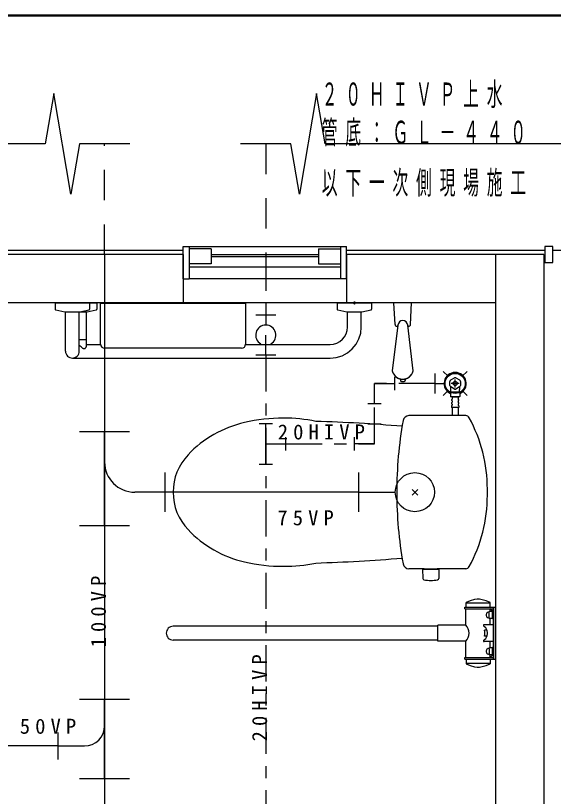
# Model space of a CAD drawing. Units: millimetres, scale not verified. Extents: x -11550 to 6, y -53460 to 8010.
# Drawn here: x -5146 to -3812, y -47388 to -45450 of the extents above; entities that cross this region are included whole.
import ezdxf

# ---------------------------------------------------------------- set-up
doc = ezdxf.new("R2010")
doc.units = ezdxf.units.MM
doc.header["$LTSCALE"] = 30
doc.linetypes.add('USER1', pattern=[4.5, 2.5, -2])
doc.linetypes.add('USER2', pattern=[6, 3, -1, 1, -1])
doc.layers.add('layer1', color=4, linetype='Continuous', lineweight=25)
doc.styles.add('ＭＳ ゴシック', font='')
doc.styles.get('ＭＳ ゴシック').set_extended_font_data('MS Gothic')

msp = doc.modelspace()

# ---------------------------------------------------------------- linework, layer by layer
at = {"layer": 'layer1', "color": 7, "lineweight": 50}
msp.add_line((0, -45450), (-11550, -45450), dxfattribs=at)
at = {"layer": 'layer1'}
for p, q in [((-5051.79, -45643.25), (-5073.04, -45768.25)), ((-5009.29, -45893.25), (-5051.79, -45643.25)), ((-4399.29, -45643.25), (-4441.79, -45893.25)), ((-4378.04, -45768.25), (-4399.29, -45643.25)), ((-5073.04, -45768.25), (-5667, -45768.25)), ((-4988.04, -45768.25), (-5009.29, -45893.25)), ((-4863.04, -45768.25), (-4988.04, -45768.25)), ((-4463.04, -45768.25), (-4588.04, -45768.25)), ((-4441.79, -45893.25), (-4463.04, -45768.25)), ((-3784.08, -45768.25), (-4378.04, -45768.25)), ((-4730.54, -46033.25), (-5295.54, -46033.25)), ((-4730.54, -46103.25), (-4730.54, -46023.25)), ((-4730.54, -46023.25), (-4716.04, -46023.25)), ((-4716.04, -46023.25), (-4340.04, -46023.25)), ((-4716.04, -46023.25), (-4716.04, -46103.25)), ((-4661.04, -46029.35), (-4716.04, -46029.35)), ((-4661.04, -46029.35), (-4661.04, -46066.25)), ((-4395.04, -46029.35), (-4395.04, -46066.25)), ((-4395.04, -46029.35), (-4340.04, -46029.35)), ((-4340.04, -46023.25), (-4325.54, -46023.25)), ((-4340.04, -46023.25), (-4340.04, -46103.25)), ((-4325.54, -46103.25), (-4325.54, -46023.25)), ((-3833.04, -46033.25), (-4325.54, -46033.25)), ((-3833.04, -46023.25), (-3833.04, -46063.25)), ((-3813.04, -46023.25), (-3833.04, -46023.25)), ((-3813.04, -46063.25), (-3813.04, -46023.25)), ((-3320.54, -46033.25), (-3813.04, -46033.25)), ((-4730.54, -46043.25), (-5295.54, -46043.25)), ((-4730.54, -46043.25), (-4730.54, -46163.25)), ((-4661.04, -46043.26), (-4395.04, -46043.26)), ((-4661.04, -46048.26), (-4395.04, -46048.26)), ((-4325.54, -46043.25), (-4325.54, -46163.25)), ((-3835.54, -46043.25), (-4325.54, -46043.25)), ((-3955.54, -46043.25), (-3955.54, -48433.25)), ((-3835.54, -46043.25), (-3835.54, -48433.25)), ((-4661.04, -46066.25), (-4716.04, -46066.25)), ((-4716.04, -46073.65), (-4340.04, -46073.65)), ((-4395.04, -46066.25), (-4340.04, -46066.25)), ((-3833.04, -46063.25), (-3813.04, -46063.25)), ((-4730.54, -46103.25), (-4716.04, -46103.25)), ((-4340.04, -46103.25), (-4716.04, -46103.25)), ((-4325.54, -46103.25), (-4340.04, -46103.25)), ((-3955.54, -46163.25), (-6305.54, -46163.25)), ((-5048.29, -46163.25), (-5048.29, -46178.75)), ((-5048.29, -46163.25), (-4944.79, -46163.25)), ((-4962.79, -46163.25), (-4962.79, -46178.75)), ((-4944.79, -46163.25), (-4944.79, -46178.75)), ((-4935.54, -46265.75), (-4935.54, -46163.85)), ((-4935.44, -46163.75), (-4575.64, -46163.75)), ((-4929.04, -46163.75), (-4929.04, -46163.25)), ((-4582.04, -46163.25), (-4929.04, -46163.25)), ((-4928.54, -46163.75), (-4928.54, -46163.25)), ((-4582.54, -46163.75), (-4582.54, -46163.25)), ((-4582.04, -46163.75), (-4582.04, -46163.25)), ((-4575.54, -46163.85), (-4575.54, -46265.75)), ((-4348.29, -46163.25), (-4348.29, -46178.75)), ((-4348.29, -46163.25), (-4262.79, -46163.25)), ((-4262.79, -46163.25), (-4262.79, -46178.75)), ((-4204.78, -46216.51), (-4207.54, -46163.25)), ((-4166.29, -46216.51), (-4163.54, -46163.25)), ((-5046.83, -46180.66), (-5024, -46185.24)), ((-5024, -46185.25), (-4969.08, -46185.25)), ((-5022.54, -46283.25), (-5022.54, -46185.25)), ((-4988.54, -46283.25), (-4988.54, -46185.25)), ((-4987.08, -46185.24), (-4964.24, -46180.66)), ((-4970.54, -46253.75), (-4970.54, -46185.25)), ((-4969.08, -46185.24), (-4946.24, -46180.66)), ((-4346.83, -46180.66), (-4324, -46185.24)), ((-4324, -46185.25), (-4287.08, -46185.25)), ((-4322.54, -46223.25), (-4322.54, -46185.25)), ((-4288.54, -46223.25), (-4288.54, -46185.25)), ((-4287.08, -46185.24), (-4264.24, -46180.66)), ((-4197.72, -46218.71), (-4211.54, -46332.25)), ((-4198.02, -46221.25), (-4199.79, -46221.25)), ((-4159.54, -46332.25), (-4173.36, -46218.71)), ((-4171.29, -46221.25), (-4173.05, -46221.25)), ((-4988.54, -46253.75), (-4970.54, -46253.75)), ((-4970.64, -46269.62), (-4970.64, -46253.75)), ((-4970.64, -46266.25), (-4935.54, -46266.25)), ((-4575.54, -46266.25), (-4365.54, -46266.25)), ((-4978.65, -46276.15), (-4974.31, -46276.15)), ((-4585.54, -46275.75), (-4925.54, -46275.75)), ((-5005.54, -46300.25), (-4365.54, -46300.25)), ((-4066.54, -46354.59), (-4057.54, -46349.4)), ((-4053.54, -46349.4), (-4044.54, -46354.59)), ((-4191.54, -46352.54), (-4191.54, -46355.61)), ((-4179.54, -46352.54), (-4179.54, -46355.61)), ((-4068.54, -46368.45), (-4068.54, -46358.06)), ((-4045.54, -46363.26), (-4065.54, -46363.26)), ((-4055.54, -46373.26), (-4055.54, -46353.26)), ((-4042.54, -46358.06), (-4042.54, -46368.45)), ((-4066.6, -46384.25), (-4067.04, -46385.04)), ((-4067.04, -46385.04), (-4067.04, -46395.47)), ((-4066.6, -46384.25), (-4044.48, -46384.25)), ((-4066.6, -46384.25), (-4044.48, -46384.25)), ((-4066.48, -46371.95), (-4066.54, -46371.92)), ((-4057.54, -46377.11), (-4066.48, -46371.95)), ((-4066.02, -46384.25), (-4066.02, -46378.37)), ((-4044.6, -46371.95), (-4053.54, -46377.11)), ((-4045.06, -46384.25), (-4045.06, -46378.37)), ((-4044.54, -46371.92), (-4044.6, -46371.95)), ((-4044.04, -46385.04), (-4044.48, -46384.25)), ((-4044.04, -46385.04), (-4044.04, -46395.47)), ((-4067.04, -46395.47), (-4066.6, -46396.25)), ((-4044.48, -46396.25), (-4066.6, -46396.25)), ((-4062.79, -46398.25), (-4062.79, -46401.75)), ((-4062.79, -46406.75), (-4062.79, -46409.25)), ((-4062.14, -46396.75), (-4062.14, -46396.25)), ((-4062.14, -46396.75), (-4061.64, -46397.25)), ((-4049.29, -46397.25), (-4061.79, -46397.25)), ((-4048.94, -46396.75), (-4049.44, -46397.25)), ((-4048.94, -46396.75), (-4048.94, -46396.25)), ((-4048.29, -46398.25), (-4048.29, -46401.75)), ((-4048.29, -46406.75), (-4048.29, -46409.25)), ((-4044.48, -46396.25), (-4044.04, -46395.47)), ((-4064.54, -46419), (-4064.54, -46423.25)), ((-4046.54, -46423.25), (-4064.54, -46423.25)), ((-4062.84, -46423.25), (-4062.84, -46443.25)), ((-4062.79, -46414.75), (-4062.79, -46417.25)), ((-4048.29, -46414.75), (-4048.29, -46417.25)), ((-4048.24, -46423.25), (-4048.24, -46443.25)), ((-4046.54, -46419), (-4046.54, -46423.25)), ((-4029.42, -46443.25), (-4170.11, -46443.25)), ((-4162.61, -46640.33), (-4148.47, -46626.18)), ((-4148.47, -46640.33), (-4162.61, -46626.18)), ((-3975.54, -46641), (-3975.54, -46625.51)), ((-4132.1, -46823.25), (-4170.11, -46823.25)), ((-4136.28, -46824.74), (-4135.91, -46847.31)), ((-4135.78, -46824.23), (-4096.3, -46824.23)), ((-4132.1, -46824.23), (-4132.1, -46823.25)), ((-4132.1, -46823.25), (-4099.98, -46823.25)), ((-4029.42, -46823.25), (-4099.98, -46823.25)), ((-4099.98, -46823.25), (-4099.98, -46824.23)), ((-4095.8, -46824.74), (-4096.17, -46847.31)), ((-4028.54, -46919), (-4028.23, -46907.15)), ((-3969.91, -46909.09), (-4027.2, -46909.09)), ((-3968.54, -46919), (-3968.85, -46907.15)), ((-4031.54, -46919), (-3955.54, -46919)), ((-4031.54, -46923), (-4031.54, -46919)), ((-4031.54, -46923), (-3960.54, -46923)), ((-4028.79, -46963), (-4028.79, -46923)), ((-3971.04, -46931), (-3972.96, -46931)), ((-3970.32, -46929.75), (-3971.04, -46931)), ((-3963.04, -46929.75), (-3970.32, -46929.75)), ((-3968.29, -46929.75), (-3968.29, -46923.7)), ((-3960.54, -46929.05), (-3963.04, -46929.05)), ((-3963.04, -46947.45), (-3963.04, -46929.05)), ((-3960.54, -47047.5), (-3960.54, -46919)), ((-3955.54, -47047.5), (-3955.54, -46919)), ((-3971.04, -46945.5), (-3972.96, -46945.5)), ((-3971.04, -46944.5), (-3971.04, -46932)), ((-3971.04, -46945.5), (-3970.32, -46946.75)), ((-3963.04, -46946.75), (-3970.32, -46946.75)), ((-3968.29, -46962.26), (-3968.29, -46946.75)), ((-3960.54, -46947.45), (-3963.04, -46947.45)), ((-4098.54, -46966.25), (-4755.54, -46966.25)), ((-4098.54, -47003.5), (-4098.54, -46963)), ((-4028.79, -46963), (-4098.54, -46963)), ((-3960.54, -46962.26), (-3983.54, -46962.26)), ((-3976.77, -46976), (-3982.83, -46976)), ((-4098.54, -47000.25), (-4755.54, -47000.25)), ((-4028.79, -47003.5), (-4098.54, -47003.5)), ((-4028.79, -47042.75), (-4028.79, -47003.5)), ((-3960.54, -47004.25), (-3983.54, -47004.25)), ((-3976.77, -46990.5), (-3982.83, -46990.5)), ((-3968.29, -47019.75), (-3968.29, -47004.25)), ((-3971.04, -47021), (-3972.96, -47021)), ((-3970.32, -47019.75), (-3971.04, -47021)), ((-3971.04, -47022), (-3971.04, -47034.5)), ((-3963.04, -47019.75), (-3970.32, -47019.75)), ((-3960.54, -47019.05), (-3963.04, -47019.05)), ((-3963.04, -47037.45), (-3963.04, -47019.05)), ((-4031.54, -47043.5), (-3960.54, -47043.5)), ((-4031.54, -47047.5), (-4031.54, -47043.5)), ((-3971.04, -47035.5), (-3972.96, -47035.5)), ((-3971.04, -47035.5), (-3970.32, -47036.75)), ((-3963.04, -47036.75), (-3970.32, -47036.75)), ((-3968.29, -47042.75), (-3968.29, -47036.75)), ((-3960.54, -47037.45), (-3963.04, -47037.45)), ((-4031.54, -47047.5), (-3955.54, -47047.5)), ((-4028.54, -47047.5), (-4028.23, -47059.36)), ((-4027.17, -47057.42), (-3969.88, -47057.42)), ((-3968.54, -47047.5), (-3968.85, -47059.36))]:
    msp.add_line(p, q, dxfattribs=at)
at = {"layer": 'layer1', "linetype": 'USER1'}
for p, q in [((-4925.54, -46043.25), (-4925.54, -45768.25)), ((-4525.54, -45768.25), (-4525.54, -46045.25))]:
    msp.add_line(p, q, dxfattribs=at)
at = {"layer": 'layer1', "color": 6}
for p, q in [((-4925.54, -46043.25), (-4925.54, -47795.25)), ((-4295.54, -46633.25), (-4775.54, -46633.25)), ((-5040.54, -47263.25), (-5164.69, -47263.25))]:
    msp.add_line(p, q, dxfattribs=at)
at = {"layer": 'layer1', "color": 6, "linetype": 'USER2'}
for p, q in [((-4525.54, -46043.25), (-4525.54, -46193.25)), ((-4525.54, -46293.25), (-4525.54, -47948.25)), ((-4105.54, -46363.26), (-4255.54, -46363.26)), ((-4255.54, -46513.26), (-4255.54, -46363.26)), ((-4475.54, -46513.26), (-4255.54, -46513.26))]:
    msp.add_line(p, q, dxfattribs=at)
at = {"layer": 'layer1', "color": 20}
for p, q in [((-4550.54, -46193.25), (-4500.54, -46193.25)), ((-4525.54, -46193.25), (-4525.54, -46218.25)), ((-4525.54, -46293.25), (-4525.54, -46243.25)), ((-4500.54, -46293.25), (-4550.54, -46293.25)), ((-4205.54, -46379.76), (-4205.54, -46346.76)), ((-4105.54, -46388.26), (-4105.54, -46338.26)), ((-4073.22, -46345.58), (-4085.54, -46333.26)), ((-4037.86, -46345.58), (-4025.54, -46333.26)), ((-4255.54, -46413.26), (-4255.54, -46363.26)), ((-4255.54, -46363.26), (-4205.54, -46363.26)), ((-4105.54, -46363.26), (-4080.54, -46363.26)), ((-4073.22, -46380.93), (-4085.54, -46393.26)), ((-4025.54, -46393.26), (-4037.86, -46380.93)), ((-4272.04, -46413.26), (-4239.04, -46413.26)), ((-4509.04, -46463.26), (-4542.04, -46463.26)), ((-4525.54, -46513.26), (-4525.54, -46463.26)), ((-4272.04, -46463.26), (-4239.04, -46463.26)), ((-4255.54, -46513.26), (-4255.54, -46463.26)), ((-4863.54, -46483.23), (-4987.54, -46483.23)), ((-4925.54, -46716.21), (-4925.54, -46483.23)), ((-4475.54, -46529.76), (-4475.54, -46496.76)), ((-4305.54, -46529.76), (-4305.54, -46496.76)), ((-4525.54, -46563.26), (-4525.54, -46513.26)), ((-4525.54, -46513.26), (-4475.54, -46513.26)), ((-4255.54, -46513.26), (-4305.54, -46513.26)), ((-4542.04, -46563.26), (-4509.04, -46563.26)), ((-4775.54, -46681.75), (-4775.54, -46584.75)), ((-4295.54, -46584.75), (-4295.54, -46681.75)), ((-4775.54, -46633.25), (-4850.54, -46633.25)), ((-4295.54, -46633.25), (-4204.04, -46633.25)), ((-4987.54, -46716.21), (-4863.54, -46716.21)), ((-4987.54, -47147.25), (-4863.54, -47147.25)), ((-4925.54, -47345.25), (-4925.54, -47147.25)), ((-5040.54, -47296.75), (-5040.54, -47229.75)), ((-5040.54, -47263.25), (-4975.54, -47263.25)), ((-4863.54, -47345.25), (-4987.54, -47345.25))]:
    msp.add_line(p, q, dxfattribs=at)
at = {"layer": 'layer1'}
msp.add_lwpolyline([(-4303.54, -46163.25), (-4303.58, -46162.86), (-4303.69, -46162.49), (-4303.88, -46162.14), (-4304.12, -46161.84), (-4304.43, -46161.59), (-4304.77, -46161.41), (-4305.15, -46161.29), (-4305.54, -46161.26), (-4305.93, -46161.29), (-4306.3, -46161.41), (-4306.65, -46161.59), (-4306.95, -46161.84), (-4307.2, -46162.14), (-4307.39, -46162.49), (-4307.5, -46162.86), (-4307.54, -46163.25), (-4307.5, -46163.65), (-4307.39, -46164.02), (-4307.2, -46164.37), (-4306.95, -46164.67), (-4306.65, -46164.92), (-4306.3, -46165.1), (-4305.93, -46165.22), (-4305.54, -46165.25), (-4305.15, -46165.22), (-4304.77, -46165.1), (-4304.43, -46164.92), (-4304.12, -46164.67), (-4303.88, -46164.37), (-4303.69, -46164.02), (-4303.58, -46163.65)], close=True, dxfattribs=at)
for points in [[(-5048.29, -46178.75), (-5048.25, -46179.12), (-5048.15, -46179.47), (-5047.99, -46179.8), (-5047.77, -46180.1), (-5047.49, -46180.35), (-5047.18, -46180.54), (-5046.83, -46180.67)], [(-4964.24, -46180.67), (-4963.9, -46180.54), (-4963.59, -46180.35), (-4963.31, -46180.1), (-4963.09, -46179.8), (-4962.92, -46179.47), (-4962.82, -46179.12), (-4962.79, -46178.75)], [(-4946.24, -46180.67), (-4945.9, -46180.54), (-4945.59, -46180.35), (-4945.31, -46180.1), (-4945.09, -46179.8), (-4944.92, -46179.47), (-4944.82, -46179.12), (-4944.79, -46178.75)], [(-4348.29, -46178.75), (-4348.25, -46179.12), (-4348.15, -46179.47), (-4347.99, -46179.8), (-4347.77, -46180.1), (-4347.49, -46180.35), (-4347.18, -46180.54), (-4346.83, -46180.67)], [(-4264.24, -46180.67), (-4263.9, -46180.54), (-4263.59, -46180.35), (-4263.31, -46180.1), (-4263.09, -46179.8), (-4262.92, -46179.47), (-4262.82, -46179.12), (-4262.79, -46178.75)], [(-4365.54, -46266.25), (-4357.15, -46265.42), (-4349.08, -46262.98), (-4341.65, -46259), (-4335.13, -46253.66), (-4329.79, -46247.14), (-4325.81, -46239.71), (-4323.37, -46231.64), (-4322.54, -46223.25)], [(-4365.54, -46300.25), (-4350.52, -46298.77), (-4336.07, -46294.39), (-4322.76, -46287.27), (-4311.09, -46277.7), (-4301.52, -46266.03), (-4294.4, -46252.72), (-4290.02, -46238.28), (-4288.54, -46223.25)], [(-4980.04, -46275.6), (-4984.11, -46272.06), (-4988.54, -46268.98)], [(-4972.61, -46275.21), (-4971.51, -46273.06), (-4970.77, -46270.77)], [(-4970.77, -46270.77), (-4970.67, -46270.19), (-4970.64, -46269.62)], [(-5022.54, -46283.25), (-5022.21, -46286.57), (-5021.24, -46289.76), (-5019.67, -46292.7), (-5017.56, -46295.27), (-5014.98, -46297.39), (-5012.04, -46298.96), (-5008.86, -46299.93), (-5005.54, -46300.25), (-5002.22, -46299.93), (-4999.03, -46298.96), (-4996.09, -46297.39), (-4993.52, -46295.27), (-4991.4, -46292.7), (-4989.83, -46289.76), (-4988.87, -46286.57), (-4988.54, -46283.25)], [(-4980.04, -46275.59), (-4979.74, -46275.83), (-4979.4, -46276.01), (-4979.03, -46276.12), (-4978.65, -46276.15)], [(-4974.31, -46276.15), (-4973.98, -46276.13), (-4973.65, -46276.04), (-4973.34, -46275.9), (-4973.06, -46275.71), (-4972.82, -46275.48), (-4972.61, -46275.21)], [(-4191.54, -46355.61), (-4191.42, -46356.2), (-4191.08, -46356.76), (-4190.53, -46357.28), (-4189.78, -46357.74), (-4188.87, -46358.11), (-4187.83, -46358.39), (-4186.71, -46358.56), (-4185.54, -46358.61), (-4184.37, -46358.56), (-4183.24, -46358.39), (-4182.2, -46358.11), (-4181.3, -46357.74), (-4180.55, -46357.28), (-4179.99, -46356.76), (-4179.65, -46356.2), (-4179.54, -46355.61)], [(-4062.79, -46401.75), (-4063.24, -46402.02), (-4063.63, -46402.36), (-4063.95, -46402.77), (-4064.19, -46403.23), (-4064.34, -46403.74), (-4064.39, -46404.25), (-4064.34, -46404.77), (-4064.19, -46405.27), (-4063.95, -46405.74), (-4063.63, -46406.15), (-4063.24, -46406.49), (-4062.79, -46406.75)], [(-4061.79, -46397.25), (-4061.96, -46397.27), (-4062.13, -46397.32), (-4062.29, -46397.39), (-4062.43, -46397.49), (-4062.55, -46397.61), (-4062.65, -46397.75), (-4062.73, -46397.91), (-4062.77, -46398.08), (-4062.79, -46398.25)], [(-4048.29, -46398.25), (-4048.31, -46398.06), (-4048.36, -46397.87), (-4048.46, -46397.7), (-4048.58, -46397.55), (-4048.73, -46397.42), (-4048.91, -46397.33), (-4049.09, -46397.27), (-4049.29, -46397.25)], [(-4048.29, -46406.75), (-4047.84, -46406.49), (-4047.44, -46406.15), (-4047.12, -46405.74), (-4046.88, -46405.27), (-4046.74, -46404.77), (-4046.69, -46404.25), (-4046.74, -46403.74), (-4046.88, -46403.23), (-4047.12, -46402.77), (-4047.44, -46402.36), (-4047.84, -46402.02), (-4048.29, -46401.75)], [(-4062.79, -46417.25), (-4063.09, -46417.28), (-4063.39, -46417.36), (-4063.66, -46417.49), (-4063.91, -46417.66), (-4064.13, -46417.88), (-4064.3, -46418.13), (-4064.43, -46418.41), (-4064.51, -46418.7), (-4064.54, -46419)], [(-4062.79, -46409.25), (-4063.28, -46409.6), (-4063.7, -46410.04), (-4064.03, -46410.55), (-4064.26, -46411.11), (-4064.37, -46411.7), (-4064.37, -46412.31), (-4064.26, -46412.9), (-4064.03, -46413.46), (-4063.7, -46413.97), (-4063.28, -46414.41), (-4062.79, -46414.75)], [(-4048.29, -46414.75), (-4047.79, -46414.41), (-4047.37, -46413.97), (-4047.04, -46413.46), (-4046.82, -46412.9), (-4046.7, -46412.31), (-4046.7, -46411.7), (-4046.82, -46411.11), (-4047.04, -46410.55), (-4047.37, -46410.04), (-4047.79, -46409.6), (-4048.29, -46409.25)], [(-4046.54, -46419), (-4046.57, -46418.66), (-4046.67, -46418.33), (-4046.83, -46418.03), (-4047.05, -46417.77), (-4047.32, -46417.55), (-4047.62, -46417.39), (-4047.95, -46417.29), (-4048.29, -46417.25)], [(-4007.52, -46899.96), (-4018.21, -46902.6), (-4028.23, -46907.15)], [(-3988.5, -46900.13), (-3994.81, -46899.17), (-4001.2, -46899.11), (-4007.52, -46899.96)], [(-3968.85, -46907.15), (-3978.37, -46902.78), (-3988.5, -46900.13)], [(-3972.96, -46931), (-3974.28, -46931.49), (-3975.48, -46932.21), (-3976.53, -46933.14), (-3977.38, -46934.26), (-3978.02, -46935.51), (-3978.41, -46936.86), (-3978.54, -46938.25), (-3978.41, -46939.65), (-3978.02, -46941), (-3977.38, -46942.25), (-3976.53, -46943.37), (-3975.48, -46944.3), (-3974.28, -46945.02), (-3972.96, -46945.5)], [(-3962.38, -46929.05), (-3964.45, -46926.68), (-3966.86, -46924.65), (-3969.54, -46923)], [(-4755.54, -46966.25), (-4758.86, -46966.58), (-4762.04, -46967.55), (-4764.98, -46969.12), (-4767.56, -46971.23), (-4769.67, -46973.81), (-4771.24, -46976.75), (-4772.21, -46979.94), (-4772.54, -46983.25), (-4772.21, -46986.57), (-4771.24, -46989.76), (-4769.67, -46992.7), (-4767.56, -46995.28), (-4764.98, -46997.39), (-4762.04, -46998.96), (-4758.86, -46999.93), (-4755.54, -47000.25)], [(-4028.79, -47003.5), (-4025.48, -46999.07), (-4023.03, -46994.1), (-4021.52, -46988.77), (-4021.01, -46983.25), (-4021.52, -46977.74), (-4023.03, -46972.41), (-4025.48, -46967.44), (-4028.79, -46963)], [(-3983.54, -46962.26), (-3983.91, -46962.29), (-3984.28, -46962.4), (-3984.61, -46962.57), (-3984.91, -46962.8), (-3985.16, -46963.08), (-3985.35, -46963.41), (-3985.48, -46963.76), (-3985.54, -46964.14), (-3985.52, -46964.51), (-3985.44, -46964.88)], [(-3985.44, -47001.63), (-3982.35, -46999.17), (-3979.75, -46996.2), (-3977.72, -46992.81), (-3976.34, -46989.11), (-3975.63, -46985.23), (-3975.63, -46981.28), (-3976.34, -46977.4), (-3977.72, -46973.7), (-3979.75, -46970.31), (-3982.35, -46967.34), (-3985.44, -46964.88)], [(-3982.83, -46990.5), (-3981.87, -46986.94), (-3981.54, -46983.25), (-3981.87, -46979.57), (-3982.83, -46976)], [(-3985.44, -47001.63), (-3985.52, -47002), (-3985.54, -47002.37), (-3985.48, -47002.75), (-3985.35, -47003.1), (-3985.16, -47003.43), (-3984.91, -47003.71), (-3984.61, -47003.94), (-3984.28, -47004.11), (-3983.91, -47004.22), (-3983.54, -47004.25)], [(-3972.96, -47021), (-3974.28, -47021.49), (-3975.48, -47022.21), (-3976.53, -47023.14), (-3977.38, -47024.26), (-3978.02, -47025.51), (-3978.41, -47026.86), (-3978.54, -47028.25), (-3978.41, -47029.65), (-3978.02, -47031), (-3977.38, -47032.25), (-3976.53, -47033.37), (-3975.48, -47034.3), (-3974.28, -47035.02), (-3972.96, -47035.5)], [(-3969.54, -47043.5), (-3966.86, -47041.86), (-3964.45, -47039.83), (-3962.38, -47037.45)], [(-4028.23, -47059.36), (-4018.21, -47063.91), (-4007.52, -47066.55)], [(-4007.52, -47066.55), (-4001.2, -47067.4), (-3994.81, -47067.34), (-3988.5, -47066.38)], [(-3988.5, -47066.38), (-3978.37, -47063.73), (-3968.85, -47059.36)]]:
    msp.add_lwpolyline(points, dxfattribs=at)
at = {"layer": 'layer1', "color": 20}
for centre, radius in [((-4055.54, -46363.26), 25), ((-4155.54, -46633.25), 48.5)]:
    msp.add_circle(centre, radius, dxfattribs=at)
at = {"layer": 'layer1'}
msp.add_circle((-4055.54, -46363.26), 5.15, dxfattribs=at)
for centre, radius, start, end in [((-4935.44, -46163.85), 0.1, 90.00521, 179.99382), ((-4575.64, -46163.85), 0.1, 0.00618, 89.99479), ((-4185.54, -46219.45), 12.2, 3.49311, 176.50689), ((-4199.79, -46216.25), 5, 182.96094, 270), ((-4171.29, -46216.25), 5, 270, 357.03906), ((-4925.54, -46265.75), 10, 180, 270), ((-4585.54, -46265.75), 10, 270, 0), ((-4185.54, -46325.35), 26.9, 194.86282, 345.13718), ((-4185.54, -46327.83), 25.43, 214.32766, 325.67234), ((-4055.54, -46363.25), 27.5, 90.00003, 245.28034), ((-4055.54, -46363.26), 14, 81.78745, 98.21255), ((-4055.54, -46363.26), 27.5, 294.7196, 90), ((-4055.54, -46363.25), 14, 141.78679, 158.21318), ((-4055.54, -46363.25), 14, 201.78679, 218.21324), ((-4055.54, -46363.25), 14, 21.78682, 38.21321), ((-4055.54, -46363.25), 14, 321.78676, 338.21321), ((-4111.02, -46378.37), 45, 359.99924, 8.20117), ((-4055.54, -46363.26), 14, 261.78673, 278.21327), ((-4000.06, -46378.37), 45, 171.79705, 179.99925), ((-4170.11, -46458.25), 15, 90, 169.92134), ((-4029.42, -46453.25), 10, 28.58613, 90), ((-4515.42, -46733.13), 280, 103.055, 136.46429), ((-4481.54, -46879.25), 430, 90, 103.055), ((-4481.54, -46849.25), 400, 78.4006, 90), ((-4521.96, -50455.68), 4000.08, 85.20024, 88.2687), ((-3185.54, -46633.25), 1015, 169.92134, 180), ((-4345.54, -46625.51), 370, 0, 28.58613), ((-4620.54, -46633.25), 135, 136.46429, 180), ((-4620.54, -46633.25), 135, 180, 223.53571), ((-3185.54, -46633.25), 1015, 180, 190.07866), ((-4345.54, -46641), 370, 331.41387, 0), ((-4515.42, -46533.38), 280, 223.53571, 256.945), ((-4481.54, -46387.25), 430, 256.945, 270), ((-4481.54, -46417.25), 400, 270, 281.5994), ((-4521.96, -42810.83), 4000.08, 271.7313, 274.79976), ((-4170.11, -46808.25), 15, 190.07866, 270), ((-4135.78, -46824.73), 0.5, 90, 181), ((-4096.3, -46824.73), 0.5, 359, 90), ((-4029.42, -46813.25), 10, 270, 331.41387), ((-4132.41, -46847.25), 3.5, 181, 259.83987), ((-4116.04, -46755.9), 96.3, 259.83987, 270), ((-4116.04, -46755.9), 96.3, 270, 280.16013), ((-4099.67, -46847.25), 3.5, 280.16013, 359)]:
    msp.add_arc(centre, radius, start, end, dxfattribs=at)
at = {"layer": 'layer1', "color": 20}
for centre, radius, start, end in [((-4525.54, -46243.25), 25, 300, 240), ((-4850.54, -46558.25), 75, 180, 270), ((-4975.54, -47213.25), 50, 270, 0)]:
    msp.add_arc(centre, radius, start, end, dxfattribs=at)

# ---------------------------------------------------------------- texts
at = {"layer": 'layer1', "color": 2, "attachment_point": 7, "style": 'ＭＳ ゴシック'}
for s, insert, char_height in [('\\T1.5;\\W0.5;２０ＨＩＶＰ上水', (-4386.54, -45679.68), 57.18), ('\\T1.5;\\W0.5;管底：ＧＬ－４４０', (-4386.54, -45774.68), 57.18), ('\\T1.5;\\W0.5;以下一次側現場施工', (-4386.54, -45899.68), 57.18), ('\\T1.5;20HIVP', (-4495.71, -46502.99), 37.39), ('\\T1.5;75VP', (-4496.74, -46716.03), 37.39), ('\\T1.5;50VP', (-5135.96, -47233.65), 37.39)]:
    msp.add_mtext(s, dxfattribs=dict(at, insert=insert, char_height=char_height))
at = {"layer": 'layer1', "color": 2, "char_height": 37.39, "attachment_point": 7, "rotation": 90, "style": 'ＭＳ ゴシック'}
for s, insert in [('\\T1.5;100VP', (-4921.64, -47018.61)), ('\\T1.5;20HIVP', (-4521.64, -47251.95))]:
    msp.add_mtext(s, dxfattribs=dict(at, insert=insert))

doc.saveas('drawing.dxf')
